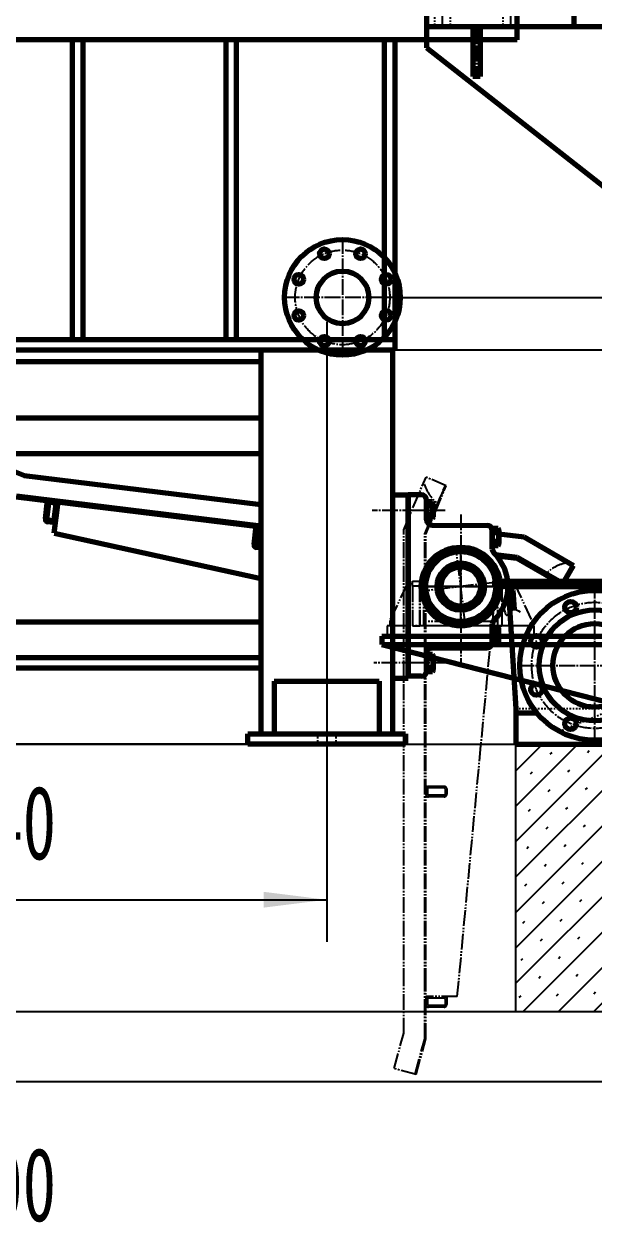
# Model space of a CAD drawing. Header units: millimetres. Extents: x -11880 to 11880, y -8400 to 8400.
# Drawn here: x 7467 to 8551, y 60 to 2347 of the extents above; entities that cross this region are included whole.
import ezdxf

# ---------------------------------------------------------------- set-up
doc = ezdxf.new("R2010")
doc.units = ezdxf.units.MM
for name, pattern in [('EB_DASH', [6, 3, -3]), ('EB_DASHDOT', [39, 30, -3, 3, -3]), ('EB_DASHDOTDOT', [45, 30, -3, 3, -3, 3, -3])]:
    doc.linetypes.add(name, pattern=pattern)
for name, color, linetype, lineweight in [('CAXA0', 7, 'Continuous', 70), ('CAXA1', 1, 'EB_DASHDOT', 25), ('CAXA2', 6, 'EB_DASH', 25), ('CAXA3', 7, 'Continuous', 25), ('CAXA4', 3, 'Continuous', 25), ('CAXA5', 4, 'Continuous', 25)]:
    doc.layers.add(name, color=color, linetype=linetype, lineweight=lineweight)
doc.styles.add('标准', font='', dxfattribs={"width": 0.667})
doc.styles.get('标准').set_extended_font_data('FangSong_GB2312')
doc.dimstyles.new('标准', dxfattribs={"dimscale": 40, "dimtxt": 3.5, "dimasz": 3, "dimexe": 2, "dimexo": 0, "dimtad": 1, "dimdec": 1, "dimzin": 12, "dimdsep": 46, "dimtxsty": '标准', "dimcen": 0, "dimdle": 4, "dimaunit": 1, "dimazin": 2, "dimtfac": 1, "dimtdec": 3, "dimtmove": 0, "dimatfit": 3, "dimfxl": 1, "dimtolj": 1, "dimtzin": 0, "dimarcsym": 0})

# ---------------------------------------------------------------- blocks, each defined once
blk = doc.blocks.new('*D46')
at = {"layer": 'CAXA4', "linetype": 'Continuous', "lineweight": 25}
for points in [[(5164.7, 2726.7), (5149.7, 2606.7), (5179.7, 2606.7)], [(5164.7, 976.7), (5149.7, 1096.7), (5179.7, 1096.7)]]:
    blk.add_hatch(color=0, dxfattribs=at).paths.add_polyline_path(points, flags=0)
at = {"layer": 'CAXA4', "color": 0, "linetype": 'Continuous', "lineweight": 25}
for p, q in [((8175.4, 2726.7), (5084.7, 2726.7)), ((5164.7, 2726.7), (5164.7, 976.7)), ((8192.4, 976.7), (5084.7, 976.7))]:
    blk.add_line(p, q, dxfattribs=at)
at = {"layer": 'CAXA4', "color": 0, "linetype": 'Continuous', "lineweight": 25, "insert": (4947.9, 1702.7), "char_height": 140, "attachment_point": 1, "rotation": 90, "style": '标准'}
blk.add_mtext('\\fFangSong_GB2312|b0|i0|p34;1750', dxfattribs=at)
blk = doc.blocks.new('CAXBLOCK46', base_point=(8722.4, 1916.7))
at = {"layer": 'CAXA0'}
for p, q in [((8444.9, 2451.7), (8424.9, 2451.7)), ((8424.9, 2451.7), (8424.9, 2371.7)), ((8444.9, 2451.7), (8444.9, 2371.7)), ((8444.9, 2431.7), (8464.9, 2431.7)), ((8464.9, 2431.7), (8504.9, 2391.7)), ((8504.9, 2371.7), (8504.9, 2391.7)), ((8232.4, 2371.7), (8232.4, 2301.7)), ((8512.4, 2371.7), (8232.4, 2371.7)), ((8512.4, 2371.7), (8512.4, 2341.7)), ((8922.4, 2341.7), (8232.4, 2341.7)), ((8320.4, 2341.7), (8320.4, 2246.7)), ((8334.4, 2341.7), (8334.4, 2246.7)), ((8922.4, 996.7), (8922.4, 2341.7)), ((8232.4, 2301.7), (8722.4, 1916.7)), ((8334.4, 2246.7), (8320.4, 2246.7)), ((8815.4, 2106.7), (8829.4, 2106.7)), ((8815.4, 996.7), (8815.4, 2106.7)), ((8829.4, 996.7), (8829.4, 2106.7)), ((8922.4, 996.7), (8922.4, 2081.7)), ((8722.4, 996.7), (8722.4, 1916.7)), ((8692.4, 976.7), (8692.4, 996.7)), ((8952.4, 996.7), (8692.4, 996.7)), ((8952.4, 976.7), (8952.4, 996.7)), ((8692.4, 976.7), (8952.4, 976.7))]:
    blk.add_line(p, q, dxfattribs=at)
at = {"layer": 'CAXA0', "color": 6, "linetype": 'EB_DASHDOTDOT', "lineweight": 25}
blk.add_line((8424.9, 2376.7), (8232.4, 2376.7), dxfattribs=at)
at = {"layer": 'CAXA1', "linetype": 'EB_DASHDOT', "lineweight": 25}
for p, q in [((8262.4, 2374.7), (8262.4, 2338.7)), ((8392.4, 2374.7), (8392.4, 2338.7)), ((8327.4, 2344.7), (8327.4, 2243.7)), ((8822.4, 996.7), (8822.4, 2108.3)), ((8822.4, 999.7), (8822.4, 973.7))]:
    blk.add_line(p, q, dxfattribs=at)
at = {"layer": 'CAXA2', "color": 6, "linetype": 'EB_DASH', "lineweight": 25}
for p, q in [((8247.4, 2371.7), (8247.4, 2341.7)), ((8277.4, 2371.7), (8277.4, 2341.7)), ((8377.4, 2371.7), (8377.4, 2341.7)), ((8407.4, 2371.7), (8407.4, 2341.7))]:
    blk.add_line(p, q, dxfattribs=at)
blk = doc.blocks.new('*D53')
at = {"layer": 'CAXA4', "linetype": 'Continuous', "lineweight": 25}
for points in [[(6022.4, -7.3), (6142.4, -22.3), (6142.4, 7.7)], [(8822.4, -7.3), (8702.4, -22.3), (8702.4, 7.7)]]:
    blk.add_hatch(color=0, dxfattribs=at).paths.add_polyline_path(points, flags=0)
at = {"layer": 'CAXA4', "color": 0, "linetype": 'Continuous', "lineweight": 25}
for p, q in [((6022.4, 996.7), (6022.4, -87.3)), ((8822.4, 996.7), (8822.4, -87.3)), ((6022.4, -7.3), (8822.4, -7.3))]:
    blk.add_line(p, q, dxfattribs=at)
at = {"layer": 'CAXA4', "color": 0, "linetype": 'Continuous', "lineweight": 25, "insert": (7273.5, 209.5), "char_height": 140, "attachment_point": 1, "style": '标准'}
blk.add_mtext('\\fFangSong_GB2312|b0|i0|p34;2800', dxfattribs=at)
blk = doc.blocks.new('*D54')
at = {"layer": 'CAXA4', "linetype": 'Continuous', "lineweight": 25}
for points in [[(5892.4, -348.6), (6012.4, -363.6), (6012.4, -333.6)], [(8952.4, -348.6), (8832.4, -363.6), (8832.4, -333.6)]]:
    blk.add_hatch(color=0, dxfattribs=at).paths.add_polyline_path(points, flags=0)
at = {"layer": 'CAXA4', "color": 0, "linetype": 'Continuous', "lineweight": 25}
for p, q in [((5892.4, 996.7), (5892.4, -428.6)), ((8952.4, 996.7), (8952.4, -428.6)), ((5892.4, -348.6), (8952.4, -348.6))]:
    blk.add_line(p, q, dxfattribs=at)
at = {"layer": 'CAXA4', "color": 0, "linetype": 'Continuous', "lineweight": 25, "insert": (7273.5, -131.8), "char_height": 140, "attachment_point": 1, "style": '标准'}
blk.add_mtext('\\fFangSong_GB2312|b0|i0|p34;3060', dxfattribs=at)
blk = doc.blocks.new('CAXBLOCK82', base_point=(8072.4, 1826.7))
at = {"layer": 'CAXA0'}
for centre, radius in [((8072.4, 1826.7), 110), ((8038, 1909.8), 9), ((8106.9, 1909.8), 9), ((8072.4, 1826.7), 50), ((7989.3, 1861.1), 9), ((8155.6, 1861.1), 9), ((7989.3, 1792.2), 9), ((8155.6, 1792.2), 9), ((8038, 1743.5), 9), ((8106.9, 1743.5), 9)]:
    blk.add_circle(centre, radius, dxfattribs=at)
at = {"layer": 'CAXA1', "linetype": 'EB_DASHDOT', "lineweight": 25}
for p, q in [((8072.4, 1939.7), (8072.4, 1713.7)), ((8185.4, 1826.7), (7959.4, 1826.7))]:
    blk.add_line(p, q, dxfattribs=at)
blk.add_circle((8072.4, 1826.7), 90, dxfattribs=at)
blk = doc.blocks.new('*D105')
at = {"layer": 'CAXA4', "linetype": 'Continuous', "lineweight": 25}
for points in [[(9426, 3626.7), (9411, 3506.7), (9441, 3506.7)], [(9426, 1826.7), (9411, 1946.7), (9441, 1946.7)]]:
    blk.add_hatch(color=0, dxfattribs=at).paths.add_polyline_path(points, flags=0)
at = {"layer": 'CAXA4', "color": 0, "linetype": 'Continuous', "lineweight": 25}
for p, q in [((8185.4, 3626.7), (9506, 3626.7)), ((9426, 3626.7), (9426, 1826.7)), ((8175.4, 1826.7), (9506, 1826.7))]:
    blk.add_line(p, q, dxfattribs=at)
at = {"layer": 'CAXA4', "color": 0, "linetype": 'Continuous', "lineweight": 25, "insert": (9209.2, 2577.7), "char_height": 140, "attachment_point": 1, "rotation": 90, "style": '标准'}
blk.add_mtext('\\fFangSong_GB2312|b0|i0|p34;1800', dxfattribs=at)
blk = doc.blocks.new('*D106')
at = {"layer": 'CAXA4', "linetype": 'Continuous', "lineweight": 25}
for points in [[(9830.8, 3726.7), (9815.8, 3606.7), (9845.8, 3606.7)], [(9830.8, 1726.7), (9815.8, 1846.7), (9845.8, 1846.7)]]:
    blk.add_hatch(color=0, dxfattribs=at).paths.add_polyline_path(points, flags=0)
at = {"layer": 'CAXA4', "color": 0, "linetype": 'Continuous', "lineweight": 25}
for p, q in [((6672.4, 3726.7), (9910.8, 3726.7)), ((9830.8, 3726.7), (9830.8, 1726.7)), ((6672.4, 1726.7), (9910.8, 1726.7))]:
    blk.add_line(p, q, dxfattribs=at)
at = {"layer": 'CAXA4', "color": 0, "linetype": 'Continuous', "lineweight": 25, "insert": (9614, 2577.7), "char_height": 140, "attachment_point": 1, "rotation": 90, "style": '标准'}
blk.add_mtext('\\fFangSong_GB2312|b0|i0|p34;2000', dxfattribs=at)
blk = doc.blocks.new('*D107')
at = {"layer": 'CAXA4', "linetype": 'Continuous', "lineweight": 25}
for points in [[(10543.5, 3726.7), (10558.5, 3606.7), (10528.5, 3606.7)], [(10543.5, 976.7), (10558.5, 1096.7), (10528.5, 1096.7)]]:
    blk.add_hatch(color=0, dxfattribs=at).paths.add_polyline_path(points, flags=0)
at = {"layer": 'CAXA4', "color": 0, "linetype": 'Continuous', "lineweight": 25}
for p, q in [((8172.4, 3726.7), (10623.5, 3726.7)), ((10543.5, 976.7), (10543.5, 3726.7)), ((8742.4, 976.7), (10623.5, 976.7))]:
    blk.add_line(p, q, dxfattribs=at)
at = {"layer": 'CAXA4', "color": 0, "linetype": 'Continuous', "lineweight": 25, "insert": (10326.7, 2202.7), "char_height": 140, "attachment_point": 1, "rotation": 90, "style": '标准'}
blk.add_mtext('\\fFangSong_GB2312|b0|i0|p34;2750', dxfattribs=at)
blk = doc.blocks.new('CAXBLOCK312')
at = {"layer": 'CAXA0', "color": 0, "linetype": 'Continuous', "lineweight": 25}
for p, q in [((8402.4, 926.4), (8452.7, 976.7)), ((8402.4, 859), (8520.1, 976.7)), ((8402.4, 791.7), (8587.4, 976.7)), ((8402.4, 724.3), (8654.8, 976.7)), ((8402.4, 657), (8722.1, 976.7)), ((8402.4, 589.6), (8789.5, 976.7)), ((8402.4, 522.3), (8856.8, 976.7)), ((8416, 468.5), (8924.2, 976.7)), ((8467.5, 957.7), (8471.1, 961.3)), ((8483.4, 468.5), (8991.6, 976.7)), ((8538.4, 961.3), (8542, 964.9)), ((8550.7, 468.5), (9056.2, 973.9)), ((8430.2, 920.5), (8433.8, 924.1)), ((8501.2, 924.1), (8504.8, 927.7)), ((8534.8, 890.4), (8538.4, 894)), ((8463.9, 886.8), (8467.5, 890.4)), ((8426.6, 849.5), (8430.2, 853.1)), ((8497.6, 853.1), (8501.2, 856.7)), ((8531.2, 819.4), (8534.8, 823)), ((8460.3, 815.9), (8463.9, 819.4)), ((8423, 778.6), (8426.6, 782.2)), ((8494, 782.2), (8497.6, 785.8)), ((8456.7, 744.9), (8460.3, 748.5)), ((8527.7, 748.5), (8531.2, 752.1)), ((8419.4, 707.6), (8423, 711.2)), ((8490.4, 711.2), (8494, 714.8)), ((8453.1, 674), (8456.7, 677.6)), ((8524.1, 677.6), (8527.7, 681.2)), ((8415.8, 636.7), (8419.4, 640.3)), ((8486.8, 640.3), (8490.4, 643.9)), ((8449.5, 603), (8453.1, 606.6)), ((8520.5, 606.6), (8524.1, 610.2)), ((8483.2, 569.3), (8486.8, 572.9)), ((8412.3, 565.8), (8415.8, 569.3)), ((8445.9, 532.1), (8449.5, 535.7)), ((8516.9, 535.7), (8520.5, 539.3)), ((8550.6, 502), (8554.1, 505.6)), ((8408.7, 494.8), (8412.3, 498.4)), ((8479.6, 498.4), (8483.2, 502))]:
    blk.add_line(p, q, dxfattribs=at)
blk = doc.blocks.new('CAXBLOCK322', base_point=(8157.4, 1182.2))
at = {"layer": 'CAXA0', "color": 5, "linetype": 'EB_DASHDOTDOT', "lineweight": 25}
for p, q in [((8297.4, 1207.2), (8297.4, 1346.2)), ((8195.4, 1282.2), (8162.4, 1212.2)), ((8205.4, 1282.2), (8195.4, 1282.2)), ((8205.4, 1287.2), (8219.4, 1287.2)), ((8205.4, 1277.2), (8205.4, 1287.2)), ((8227.4, 1287.2), (8219.4, 1287.2)), ((8219.4, 1287.2), (8219.4, 1277.2)), ((8219.4, 1287.2), (8219.4, 1277.2)), ((8227.4, 1277.2), (8227.4, 1287.2)), ((8375.4, 1287.2), (8367.4, 1287.2)), ((8367.4, 1287.2), (8367.4, 1277.2)), ((8375.4, 1277.2), (8375.4, 1287.2)), ((8389.4, 1287.2), (8375.4, 1287.2)), ((8375.4, 1287.2), (8375.4, 1277.2)), ((8389.4, 1277.2), (8389.4, 1287.2)), ((8389.4, 1282.2), (8399.4, 1282.2)), ((8399.4, 1282.2), (8432.4, 1212.2)), ((8219.4, 1277.2), (8205.4, 1277.2)), ((8205.4, 1277.2), (8205.4, 1202.2)), ((8219.4, 1277.2), (8227.4, 1277.2)), ((8219.4, 1202.2), (8219.4, 1277.2)), ((8219.4, 1277.2), (8219.4, 1202.2)), ((8227.4, 1202.2), (8227.4, 1277.2)), ((8366.9, 1276.7), (8227.9, 1276.7)), ((8367.4, 1277.2), (8375.4, 1277.2)), ((8367.4, 1277.2), (8367.4, 1202.2)), ((8375.4, 1277.2), (8375.4, 1202.2)), ((8375.4, 1277.2), (8389.4, 1277.2)), ((8375.4, 1277.2), (8375.4, 1202.2)), ((8389.4, 1277.2), (8389.4, 1202.2)), ((8162.4, 1212.2), (8162.4, 1202.2)), ((8432.4, 1212.2), (8432.4, 1202.2)), ((8157.4, 1202.2), (8157.4, 1182.2)), ((8167.4, 1202.2), (8157.4, 1202.2)), ((8167.4, 1182.2), (8167.4, 1202.2)), ((8427.4, 1202.2), (8167.4, 1202.2)), ((8205.4, 1202.2), (8219.4, 1202.2)), ((8227.4, 1202.2), (8219.4, 1202.2)), ((8367.4, 1210.2), (8227.4, 1210.2)), ((8227.4, 1210.2), (8227.4, 1202.2)), ((8367.4, 1202.2), (8227.4, 1202.2)), ((8367.4, 1210.2), (8367.4, 1202.2)), ((8367.4, 1202.2), (8375.4, 1202.2)), ((8389.4, 1202.2), (8375.4, 1202.2)), ((8427.4, 1202.2), (8427.4, 1182.2)), ((8437.4, 1202.2), (8427.4, 1202.2)), ((8437.4, 1182.2), (8437.4, 1202.2)), ((8157.4, 1182.2), (8167.4, 1182.2)), ((8427.4, 1182.2), (8167.4, 1182.2)), ((8427.4, 1182.2), (8437.4, 1182.2))]:
    blk.add_line(p, q, dxfattribs=at)
blk.add_circle((8297.4, 1276.7), 66.5, dxfattribs=at)
blk = doc.blocks.new('CAXBLOCK324')
at = {"layer": 'CAXA0', "color": 0, "linetype": 'Continuous', "lineweight": 25}
blk.add_line((8257.3, 1443.4), (8270, 1468.3), dxfattribs=at)
blk = doc.blocks.new('CAXBLOCK323', base_point=(8265.9, 876.6))
at = {"layer": 'CAXA0', "color": 5, "linetype": 'EB_DASHDOTDOT', "lineweight": 25}
for p, q in [((8188.9, 1384.8), (8231.4, 1484.7)), ((8228.9, 1376.7), (8268.2, 1469.1)), ((8230.9, 1376.2), (8270, 1468.3)), ((8270, 1468.3), (8231.4, 1484.7)), ((8188.9, 520.8), (8188.9, 1384.8)), ((8228.9, 520.8), (8228.9, 1376.7)), ((8230.9, 520.8), (8230.9, 1376.2)), ((8305.9, 1207.7), (8289, 1345.6)), ((8366.4, 1285.1), (8228.5, 1268.2)), ((8290.9, 496.6), (8363.7, 1270.4)), ((8265.9, 896.6), (8230.9, 896.6)), ((8233.9, 891.6), (8233.9, 881.6)), ((8265.9, 893.6), (8235.9, 893.6)), ((8267.9, 891.6), (8267.9, 881.6)), ((8270.9, 891.6), (8270.9, 881.6)), ((8265.9, 876.6), (8230.9, 876.6)), ((8265.9, 876.6), (8230.9, 876.6)), ((8265.9, 879.6), (8235.9, 879.6)), ((8188.9, 426.3), (8188.9, 520.8)), ((8228.9, 416.6), (8228.9, 520.8)), ((8230.9, 416.4), (8230.9, 520.8)), ((8290.9, 496.6), (8230.9, 496.6)), ((8233.9, 491.6), (8233.9, 481.6)), ((8265.9, 493.6), (8235.9, 493.6)), ((8267.9, 491.6), (8267.9, 481.6)), ((8270.9, 496.6), (8270.9, 481.6)), ((8265.9, 476.6), (8230.9, 476.6)), ((8265.9, 479.6), (8235.9, 479.6)), ((8170.8, 359.7), (8188.9, 427.3)), ((8210.8, 349), (8228.9, 416.6)), ((8212.8, 348.5), (8230.9, 416.4)), ((8212.8, 348.5), (8170.8, 359.7))]:
    blk.add_line(p, q, dxfattribs=at)
for radius in [66.5, 66.5, 40, 37.5]:
    blk.add_circle((8297.4, 1276.6), radius, dxfattribs=at)
for centre, radius, start, end in [((8235.9, 891.6), 5, 90, 180), ((8235.9, 891.6), 2, 90, 180), ((8265.9, 891.6), 5, 0, 90), ((8265.9, 891.6), 2, 0, 90), ((8235.9, 881.6), 5, 180, 270), ((8235.9, 881.6), 2, 180, 270), ((8265.9, 881.6), 5, 270, 0), ((8265.9, 881.6), 2, 270, 0), ((8235.9, 491.6), 5, 90, 180), ((8235.9, 481.6), 5, 180, 270), ((8235.9, 491.6), 2, 90, 180), ((8235.9, 481.6), 2, 180, 270), ((8265.9, 491.6), 5, 0, 90), ((8265.9, 491.6), 2, 0, 90), ((8265.9, 481.6), 2, 270, 0), ((8265.9, 481.6), 5, 270, 0)]:
    blk.add_arc(centre, radius, start, end, dxfattribs=at)
blk.add_open_spline([(8227.9, 1471.4), (8230.7, 1463.2), (8238, 1448.9), (8249.3, 1437.7), (8255.1, 1433.2)], degree=3, knots=[0, 0, 0, 0, 25.553998, 47.570878, 47.570878, 47.570878, 47.570878], dxfattribs=at)
at = {"layer": 'CAXA5'}
blk.add_blockref('CAXBLOCK324', (0, 0), dxfattribs=at)
blk = doc.blocks.new('CAXBLOCK326')
at = {"layer": 'CAXA0', "color": 0, "linetype": 'Continuous', "lineweight": 25}
for p, q in [((8362.4, 1277.2), (8371.9, 1286.7)), ((8362.4, 1284.3), (8364.8, 1286.7)), ((8369, 1276.7), (8378.9, 1286.7)), ((8376, 1276.7), (8384.9, 1285.5)), ((8382.4, 1276), (8389.4, 1283)), ((8386.4, 1273), (8393, 1279.5)), ((8388.6, 1268), (8395.4, 1274.9)), ((8389, 1261.4), (8396.6, 1268.9)), ((8389.4, 1254.7), (8397, 1262.3)), ((8389.8, 1248.1), (8397.4, 1255.6)), ((8390.2, 1241.4), (8397.8, 1248.9)), ((8390.7, 1234.7), (8398.2, 1242.3)), ((8391.1, 1228.1), (8398.6, 1235.6))]:
    blk.add_line(p, q, dxfattribs=at)
blk = doc.blocks.new('CAXBLOCK327')
at = {"layer": 'CAXA0', "color": 0, "linetype": 'Continuous', "lineweight": 25}
for p, q in [((8368.3, 1276.7), (8362.4, 1282.5)), ((8375.3, 1276.7), (8365.3, 1286.7)), ((8383.9, 1275.2), (8372.4, 1286.7)), ((8396.5, 1269.6), (8379.5, 1286.6)), ((8397, 1262.1), (8387.2, 1271.9)), ((8397.4, 1254.6), (8388.9, 1263.1)), ((8397.9, 1247), (8389.4, 1255.6)), ((8398.4, 1239.5), (8389.8, 1248)), ((8398.1, 1232.6), (8390.3, 1240.5)), ((8393.6, 1230.1), (8390.8, 1232.9))]:
    blk.add_line(p, q, dxfattribs=at)
blk = doc.blocks.new('CAXBLOCK325', base_point=(8506.5, 1248.5))
at = {"layer": 'CAXA0'}
for p, q in [((8362.4, 1276.7), (8362.4, 1286.7)), ((8362.4, 1286.7), (8742.4, 1286.7)), ((8742.4, 1276.7), (8742.4, 1286.7)), ((8362.4, 1276.7), (8378.7, 1276.7)), ((8388.6, 1267.3), (8402.4, 1044.7)), ((8394.7, 1276.7), (8742.4, 1276.7)), ((8396.5, 1269.8), (8398.8, 1232.8)), ((8716.2, 1267.3), (8702.4, 1044.7)), ((8402.4, 1044.7), (8402.4, 976.7)), ((8402.4, 1036.7), (8442, 1036.7)), ((8662.9, 1036.7), (8702.4, 1036.7)), ((8662.9, 1036.7), (8702.4, 1036.7)), ((8702.4, 1044.7), (8702.4, 976.7)), ((8402.4, 976.7), (8702.4, 976.7))]:
    blk.add_line(p, q, dxfattribs=at)
at = {"layer": 'CAXA0', "linetype": 'Continuous', "lineweight": 70}
for centre, radius in [((8552.4, 1126.7), 142.5), ((8506.5, 1237.5), 11), ((8598.4, 1237.5), 11), ((8552.4, 1126.7), 105.5), ((8441.6, 1172.6), 11), ((8663.3, 1172.6), 11), ((8441.6, 1080.8), 11), ((8663.3, 1080.8), 11), ((8506.5, 1015.8), 11), ((8598.4, 1015.8), 11)]:
    blk.add_circle(centre, radius, dxfattribs=at)
at = {"layer": 'CAXA0'}
blk.add_circle((8552.4, 1126.7), 79.5, dxfattribs=at)
for centre, radius, start, end in [((8378.5, 1268.7), 18, 3.5469, 90), ((8378.7, 1266.7), 10, 3.5469, 90), ((8726.2, 1266.7), 10, 90, 176.4531)]:
    blk.add_arc(centre, radius, start, end, dxfattribs=at)
at = {"layer": 'CAXA1', "linetype": 'EB_DASHDOT', "lineweight": 25}
for p, q in [((8552.4, 981.2), (8552.4, 1272.2)), ((8406.9, 1126.7), (8697.9, 1126.7))]:
    blk.add_line(p, q, dxfattribs=at)
blk.add_circle((8552.4, 1126.7), 120, dxfattribs=at)
at = {"layer": 'CAXA2', "color": 6, "linetype": 'EB_DASH', "lineweight": 25}
for p, q in [((8484.8, 1001.2), (8689, 1085.8)), ((8402.4, 1044.7), (8702.4, 1044.7))]:
    blk.add_line(p, q, dxfattribs=at)
at = {"layer": 'CAXA3'}
for p, q in [((8396.1, 1276.7), (8396.5, 1269.8)), ((8708.8, 1276.7), (8708.4, 1269.8))]:
    blk.add_line(p, q, dxfattribs=at)
blk.add_open_spline([(8379.1, 1245.2), (8379.1, 1237.2), (8382.8, 1210.9), (8395.3, 1237.4), (8406.4, 1231.1), (8410.4, 1228.4)], degree=3, knots=[0, 0, 0, 0, 25.014059, 40.321392, 55.344145, 55.344145, 55.344145, 55.344145], dxfattribs=at)
at = {"layer": 'CAXA5'}
for name in ['CAXBLOCK326', 'CAXBLOCK327']:
    blk.add_blockref(name, (0, 0), dxfattribs=at)
blk = doc.blocks.new('CAXBLOCK328')
at = {"layer": 'CAXA0', "color": 0, "linetype": 'Continuous', "lineweight": 25}
for p, q in [((8458.7, 1300.3), (8469.6, 1292.9)), ((8483.1, 1287.4), (8491.6, 1281.6))]:
    blk.add_line(p, q, dxfattribs=at)
blk = doc.blocks.new('CAXBLOCK330')
at = {"layer": 'CAXA0', "color": 0, "linetype": 'Continuous', "lineweight": 25}
for p, q in [((8362.4, 1277.2), (8371.9, 1286.7)), ((8362.4, 1284.3), (8364.8, 1286.7)), ((8369, 1276.7), (8378.9, 1286.7)), ((8376, 1276.7), (8384.9, 1285.5)), ((8382.4, 1276), (8389.4, 1283)), ((8386.4, 1273), (8393, 1279.5)), ((8388.6, 1268), (8395.4, 1274.9)), ((8389, 1261.4), (8396.6, 1268.9)), ((8389.4, 1254.7), (8397, 1262.3)), ((8389.8, 1248.1), (8397.4, 1255.6)), ((8390.2, 1241.4), (8397.8, 1248.9)), ((8390.7, 1234.7), (8398.2, 1242.3)), ((8391.1, 1228.1), (8398.6, 1235.6))]:
    blk.add_line(p, q, dxfattribs=at)
blk = doc.blocks.new('CAXBLOCK331')
at = {"layer": 'CAXA0', "color": 0, "linetype": 'Continuous', "lineweight": 25}
for p, q in [((8368.3, 1276.7), (8362.4, 1282.5)), ((8375.3, 1276.7), (8365.3, 1286.7)), ((8383.9, 1275.2), (8372.4, 1286.7)), ((8396.5, 1269.6), (8379.5, 1286.6)), ((8397, 1262.1), (8387.2, 1271.9)), ((8397.4, 1254.6), (8388.9, 1263.1)), ((8397.9, 1247), (8389.4, 1255.6)), ((8398.4, 1239.5), (8389.8, 1248)), ((8398.1, 1232.6), (8390.3, 1240.5)), ((8393.6, 1230.1), (8390.8, 1232.9))]:
    blk.add_line(p, q, dxfattribs=at)
blk = doc.blocks.new('CAXBLOCK329', base_point=(8506.5, 1248.5))
at = {"layer": 'CAXA0'}
for p, q in [((8362.4, 1276.7), (8362.4, 1286.7)), ((8362.4, 1286.7), (8742.4, 1286.7)), ((8742.4, 1276.7), (8742.4, 1286.7)), ((8362.4, 1276.7), (8378.7, 1276.7)), ((8388.6, 1267.3), (8402.4, 1044.7)), ((8394.7, 1276.7), (8742.4, 1276.7)), ((8396.5, 1269.8), (8398.8, 1232.8)), ((8716.2, 1267.3), (8702.4, 1044.7)), ((8402.4, 1044.7), (8402.4, 976.7)), ((8402.4, 1036.7), (8442, 1036.7)), ((8662.9, 1036.7), (8702.4, 1036.7)), ((8662.9, 1036.7), (8702.4, 1036.7)), ((8702.4, 1044.7), (8702.4, 976.7)), ((8402.4, 976.7), (8702.4, 976.7))]:
    blk.add_line(p, q, dxfattribs=at)
at = {"layer": 'CAXA0', "linetype": 'Continuous', "lineweight": 70}
for centre, radius in [((8552.4, 1126.7), 142.5), ((8506.5, 1237.5), 11), ((8598.4, 1237.5), 11), ((8552.4, 1126.7), 105.5), ((8441.6, 1172.6), 11), ((8663.3, 1172.6), 11), ((8441.6, 1080.8), 11), ((8663.3, 1080.8), 11), ((8506.5, 1015.8), 11), ((8598.4, 1015.8), 11)]:
    blk.add_circle(centre, radius, dxfattribs=at)
at = {"layer": 'CAXA0'}
blk.add_circle((8552.4, 1126.7), 79.5, dxfattribs=at)
for centre, radius, start, end in [((8378.5, 1268.7), 18, 3.5469, 90), ((8378.7, 1266.7), 10, 3.5469, 90), ((8726.2, 1266.7), 10, 90, 176.4531)]:
    blk.add_arc(centre, radius, start, end, dxfattribs=at)
at = {"layer": 'CAXA1', "linetype": 'EB_DASHDOT', "lineweight": 25}
for p, q in [((8552.4, 981.2), (8552.4, 1272.2)), ((8406.9, 1126.7), (8697.9, 1126.7))]:
    blk.add_line(p, q, dxfattribs=at)
blk.add_circle((8552.4, 1126.7), 120, dxfattribs=at)
at = {"layer": 'CAXA2', "color": 6, "linetype": 'EB_DASH', "lineweight": 25}
for p, q in [((8484.8, 1001.2), (8689, 1085.8)), ((8402.4, 1044.7), (8702.4, 1044.7))]:
    blk.add_line(p, q, dxfattribs=at)
at = {"layer": 'CAXA3'}
for p, q in [((8396.1, 1276.7), (8396.5, 1269.8)), ((8708.8, 1276.7), (8708.4, 1269.8))]:
    blk.add_line(p, q, dxfattribs=at)
blk.add_open_spline([(8379.1, 1245.2), (8379.1, 1237.2), (8382.8, 1210.9), (8395.3, 1237.4), (8406.4, 1231.1), (8410.4, 1228.4)], degree=3, knots=[0, 0, 0, 0, 25.014059, 40.321392, 55.344145, 55.344145, 55.344145, 55.344145], dxfattribs=at)
at = {"layer": 'CAXA5'}
for name in ['CAXBLOCK330', 'CAXBLOCK331']:
    blk.add_blockref(name, (0, 0), dxfattribs=at)
blk = doc.blocks.new('*D405')
at = {"layer": 'CAXA4', "linetype": 'Continuous', "lineweight": 25}
for points in [[(9655.8, 976.7), (9640.8, 856.7), (9670.8, 856.7)], [(9655.8, 335.5), (9640.8, 455.5), (9670.8, 455.5)]]:
    blk.add_hatch(color=0, dxfattribs=at).paths.add_polyline_path(points, flags=0)
at = {"layer": 'CAXA4', "color": 0, "linetype": 'Continuous', "lineweight": 25}
for p, q in [((6952.4, 976.7), (9735.8, 976.7)), ((9655.8, 976.7), (9655.8, 335.5)), ((6614.2, 335.5), (9735.8, 335.5))]:
    blk.add_line(p, q, dxfattribs=at)
at = {"layer": 'CAXA4', "color": 0, "linetype": 'Continuous', "lineweight": 25, "insert": (9439, 546.1), "char_height": 140, "attachment_point": 1, "rotation": 90, "style": '标准'}
blk.add_mtext('\\fFangSong_GB2312|b0|i0|p34;640', dxfattribs=at)
blk = doc.blocks.new('*D437')
at = {"layer": 'CAXA4', "linetype": 'Continuous', "lineweight": 25}
for points in [[(6802.4, 681), (6922.4, 666), (6922.4, 696)], [(8042.4, 681), (7922.4, 666), (7922.4, 696)]]:
    blk.add_hatch(color=0, dxfattribs=at).paths.add_polyline_path(points, flags=0)
at = {"layer": 'CAXA4', "color": 0, "linetype": 'Continuous', "lineweight": 25}
for p, q in [((6802.4, 922), (6802.4, 601)), ((8042.4, 922), (8042.4, 601)), ((6802.4, 681), (8042.4, 681))]:
    blk.add_line(p, q, dxfattribs=at)
at = {"layer": 'CAXA4', "color": 0, "linetype": 'Continuous', "lineweight": 25, "insert": (7273.5, 897.8), "char_height": 140, "attachment_point": 1, "style": '标准'}
blk.add_mtext('\\fFangSong_GB2312|b0|i0|p34;1240', dxfattribs=at)

msp = doc.modelspace()

# ---------------------------------------------------------------- linework, layer by layer
at = {"layer": 'CAXA0'}
for p, q in [((8404.94, 2316.67), (8404.94, 2376.67)), ((8404.94, 2316.67), (6439.94, 2316.67)), ((7558.44, 2316.67), (7558.44, 1746.67)), ((7578.44, 2316.67), (7578.44, 1746.67)), ((7850.44, 2316.67), (7850.44, 1746.67)), ((7870.44, 2316.67), (7870.44, 1746.67)), ((8152.44, 1746.67), (8152.44, 2316.67)), ((8172.44, 1746.67), (8172.44, 2316.67)), ((8172.44, 1726.67), (8172.44, 1780.85)), ((6672.44, 1746.67), (8172.44, 1746.67)), ((8152.44, 1746.67), (8152.44, 1751.17)), ((6672.44, 1726.67), (8172.44, 1726.67)), ((8118.27, 1726.67), (8172.44, 1726.67)), ((7402.81, 1514.08), (7467.68, 1487.87)), ((7466.69, 1487.99), (7560.41, 1476.48)), ((7560.41, 1476.48), (7917.44, 1432.65)), ((7451.69, 1447.52), (7555.3, 1434.8)), ((7452.2, 1449.47), (7555.54, 1436.78)), ((7507.25, 1405.43), (7511.51, 1440.17)), ((7510.22, 1405.07), (7513.88, 1434.84)), ((7526.03, 1435.37), (7516.11, 1436.59)), ((7524.05, 1378.18), (7531.36, 1437.74)), ((7524.12, 1403.36), (7527.78, 1433.14)), ((7555.3, 1434.8), (7917.44, 1390.33)), ((7555.54, 1436.78), (7917.44, 1392.35)), ((7526.49, 1398.03), (7511.6, 1399.86)), ((7521.89, 1401.62), (7511.96, 1402.84)), ((7524.05, 1378.18), (7917.44, 1291.92)), ((7904.26, 1356.69), (7908.53, 1391.42)), ((7904.26, 1356.69), (7908.53, 1391.42)), ((7907.24, 1356.32), (7910.9, 1386.1)), ((7917.44, 1387.31), (7913.13, 1387.84)), ((8369.94, 1377.09), (8418.01, 1371.18)), ((7917.44, 1350.03), (7908.62, 1351.11)), ((7917.44, 1353.05), (7908.98, 1354.09)), ((8418.01, 1371.18), (8512.01, 1316.91)), ((8363.71, 1337.55), (8405.05, 1332.47)), ((8365.72, 1335.29), (8404.41, 1330.54)), ((8404.41, 1330.54), (8491.01, 1280.54)), ((8405.05, 1332.47), (8492.01, 1282.27)), ((8491.01, 1280.54), (8512.01, 1316.91)), ((8147.44, 1182.17), (8147.44, 1166.17)), ((8147.44, 1182.17), (8147.44, 1166.17)), ((8147.44, 1182.17), (8147.44, 1166.17)), ((8147.44, 1182.17), (8812.44, 1182.17)), ((8147.44, 1166.17), (8812.44, 1166.17)), ((7892.44, 996.67), (8192.44, 996.67)), ((7892.44, 976.67), (7892.44, 996.67)), ((7892.44, 996.67), (8192.44, 996.67)), ((7892.44, 976.67), (7892.44, 996.67)), ((7892.44, 996.67), (8192.44, 996.67)), ((7892.44, 976.67), (7892.44, 996.67)), ((7892.44, 996.67), (8192.44, 996.67)), ((7892.44, 976.67), (7892.44, 996.67)), ((7892.44, 996.67), (8192.44, 996.67)), ((7892.44, 976.67), (7892.44, 996.67)), ((7892.44, 996.67), (8192.44, 996.67)), ((7892.44, 976.67), (7892.44, 996.67)), ((7892.44, 996.67), (8192.44, 996.67)), ((7892.44, 976.67), (7892.44, 996.67)), ((7892.44, 996.67), (8192.44, 996.67)), ((7892.44, 976.67), (7892.44, 996.67)), ((7892.44, 996.67), (8192.44, 996.67)), ((7892.44, 976.67), (7892.44, 996.67)), ((7892.44, 996.67), (8192.44, 996.67)), ((7892.44, 976.67), (7892.44, 996.67)), ((8192.44, 996.67), (8192.44, 976.67)), ((8192.44, 996.67), (8192.44, 976.67)), ((8192.44, 996.67), (8192.44, 976.67)), ((8192.44, 996.67), (8192.44, 976.67)), ((8192.44, 996.67), (8192.44, 976.67)), ((8192.44, 996.67), (8192.44, 976.67)), ((8192.44, 996.67), (8192.44, 976.67)), ((8192.44, 996.67), (8192.44, 976.67)), ((8192.44, 996.67), (8192.44, 976.67)), ((8192.44, 996.67), (8192.44, 976.67))]:
    msp.add_line(p, q, dxfattribs=at)
at = {"layer": 'CAXA0', "linetype": 'Continuous', "lineweight": 70}
for p, q in [((7917.44, 1726.67), (7917.44, 996.67)), ((7917.44, 1726.67), (7917.44, 996.67)), ((7917.44, 1726.67), (7917.44, 996.67)), ((7917.44, 1726.67), (7917.44, 996.67)), ((8167.44, 1726.67), (8167.44, 996.67)), ((8167.44, 1726.67), (8167.44, 1481.67)), ((8167.44, 1726.67), (8167.44, 996.67)), ((8167.44, 1726.67), (8167.44, 996.67)), ((8167.44, 1726.67), (8167.44, 1481.67)), ((8167.44, 1726.67), (8167.44, 996.67)), ((6927.44, 1704.67), (7917.44, 1704.67)), ((6927.44, 1597.67), (7917.44, 1597.67)), ((6927.44, 1529.67), (7917.44, 1529.67)), ((8167.44, 1451.42), (8197.44, 1451.05)), ((8197.44, 1106.05), (8197.44, 1451.05)), ((8222.44, 1451.05), (8197.44, 1451.05)), ((8232.44, 1403.63), (8232.44, 1441.05)), ((8232.44, 1438.15), (8232.44, 1405.2)), ((8243.79, 1438.15), (8232.44, 1438.15)), ((8232.44, 1431.67), (8232.44, 1411.67)), ((8243.79, 1429.91), (8232.44, 1429.91)), ((8243.79, 1413.44), (8232.44, 1413.44)), ((8243.79, 1405.2), (8232.44, 1405.2)), ((8242.38, 1393.63), (8347.51, 1392.96)), ((8357.44, 1348.06), (8357.44, 1382.96)), ((8357.44, 1382.96), (8357.44, 1348.06)), ((6927.44, 1209.67), (7917.44, 1209.67)), ((6927.44, 1209.67), (7917.44, 1209.67)), ((8357.44, 1170.34), (8357.44, 1205.23)), ((8357.44, 1165.93), (8357.44, 1198.88)), ((8368.79, 1198.88), (8357.44, 1198.88)), ((8357.44, 1172.41), (8357.44, 1192.41)), ((8368.79, 1190.64), (8357.44, 1190.64)), ((8369.94, 1170.05), (8369.94, 1194.76)), ((8147.44, 1166.17), (8812.44, 996.67)), ((8368.79, 1174.17), (8357.44, 1174.17)), ((8232.5, 1114.17), (8232.5, 1150.72)), ((8232.5, 1147.45), (8232.5, 1114.5)), ((8243.85, 1147.45), (8232.5, 1147.45)), ((8242.38, 1159.66), (8347.51, 1160.34)), ((8245, 1143.33), (8245, 1118.62)), ((8294.94, 1160.06), (8299.38, 1160.03)), ((8368.79, 1165.93), (8357.44, 1165.93)), ((6927.44, 1141.67), (7917.44, 1141.67)), ((6927.44, 1141.67), (7917.44, 1141.67)), ((7917.44, 1121.67), (6927.44, 1121.67)), ((7917.44, 1121.67), (6927.44, 1121.67)), ((8232.5, 1140.98), (8232.5, 1120.98)), ((8243.85, 1139.22), (8232.5, 1139.22)), ((8243.85, 1122.74), (8232.5, 1122.74)), ((8197.44, 1101.67), (8167.44, 1101.67)), ((8222.44, 1106.05), (8197.44, 1106.05)), ((8243.85, 1114.5), (8232.5, 1114.5)), ((7942.44, 1096.67), (7942.44, 996.67)), ((7942.44, 1096.67), (7942.44, 996.67)), ((7942.44, 1096.67), (8142.44, 1096.67)), ((7942.44, 1096.67), (8142.44, 1096.67)), ((7942.44, 1096.67), (7942.44, 996.67)), ((7942.44, 1096.67), (7942.44, 996.67)), ((7942.44, 1096.67), (8142.44, 1096.67)), ((7942.44, 1096.67), (8142.44, 1096.67)), ((7942.44, 1096.67), (7942.44, 996.67)), ((7942.44, 1096.67), (7942.44, 996.67)), ((7942.44, 1096.67), (8142.44, 1096.67)), ((7942.44, 1096.67), (8142.44, 1096.67)), ((8142.44, 1096.67), (8142.44, 996.67)), ((8142.44, 1096.67), (8142.44, 996.67)), ((8142.44, 1096.67), (8142.44, 996.67)), ((8142.44, 1096.67), (8142.44, 996.67)), ((8142.44, 1096.67), (8142.44, 996.67)), ((8142.44, 1096.67), (8142.44, 996.67)), ((7892.44, 996.67), (8192.44, 996.67)), ((7892.44, 976.67), (7892.44, 996.67)), ((7892.44, 996.67), (8192.44, 996.67)), ((7892.44, 976.67), (7892.44, 996.67)), ((7892.44, 996.67), (8192.44, 996.67)), ((7892.44, 976.67), (7892.44, 996.67)), ((7892.44, 996.67), (8192.44, 996.67)), ((7892.44, 976.67), (7892.44, 996.67)), ((7892.44, 996.67), (8192.44, 996.67)), ((7892.44, 976.67), (7892.44, 996.67)), ((7892.44, 996.67), (8192.44, 996.67)), ((7892.44, 976.67), (7892.44, 996.67)), ((7892.44, 996.67), (8192.44, 996.67)), ((7892.44, 976.67), (7892.44, 996.67)), ((7892.44, 996.67), (8192.44, 996.67)), ((7892.44, 976.67), (7892.44, 996.67)), ((7892.44, 996.67), (8192.44, 996.67)), ((7892.44, 976.67), (7892.44, 996.67)), ((7892.44, 996.67), (8192.44, 996.67)), ((7892.44, 976.67), (7892.44, 996.67)), ((8192.44, 996.67), (8192.44, 976.67)), ((8192.44, 996.67), (8192.44, 976.67)), ((8192.44, 996.67), (8192.44, 976.67)), ((8192.44, 996.67), (8192.44, 976.67)), ((8192.44, 996.67), (8192.44, 976.67)), ((8192.44, 996.67), (8192.44, 976.67)), ((8192.44, 996.67), (8192.44, 976.67)), ((8192.44, 996.67), (8192.44, 976.67)), ((8192.44, 996.67), (8192.44, 976.67)), ((8192.44, 996.67), (8192.44, 976.67)), ((8192.44, 976.67), (7892.44, 976.67)), ((8192.44, 976.67), (7892.44, 976.67)), ((8192.44, 976.67), (7892.44, 976.67)), ((8192.44, 976.67), (7892.44, 976.67)), ((8192.44, 976.67), (7892.44, 976.67)), ((8192.44, 976.67), (7892.44, 976.67)), ((8192.44, 976.67), (7892.44, 976.67)), ((8192.44, 976.67), (7892.44, 976.67)), ((8192.44, 976.67), (7892.44, 976.67)), ((8192.44, 976.67), (7892.44, 976.67))]:
    msp.add_line(p, q, dxfattribs=at)
at = {"layer": 'CAXA0', "color": 7}
msp.add_line((8197.44, 1451.67), (8197.44, 1101.67), dxfattribs=at)
at = {"layer": 'CAXA0', "color": 7, "linetype": 'Continuous', "lineweight": 70}
for p, q in [((8244.94, 1434.03), (8244.94, 1409.32)), ((8357.44, 1387.36), (8357.44, 1354.41)), ((8368.79, 1387.36), (8357.44, 1387.36)), ((8357.44, 1380.89), (8357.44, 1360.89)), ((8368.79, 1379.13), (8357.44, 1379.13)), ((8369.94, 1383.24), (8369.94, 1358.53)), ((8368.79, 1362.65), (8357.44, 1362.65)), ((8368.79, 1354.41), (8357.44, 1354.41))]:
    msp.add_line(p, q, dxfattribs=at)
at = {"layer": 'CAXA0', "linetype": 'Continuous', "lineweight": 70}
for radius in [75, 45]:
    msp.add_circle((8297.44, 1276.65), radius, dxfattribs=at)
at = {"layer": 'CAXA0'}
for radius in [66.5, 66.5, 66.5, 66.5, 40, 40, 37.5, 37.5]:
    msp.add_circle((8297.44, 1276.67), radius, dxfattribs=at)
at = {"layer": 'CAXA0', "linetype": 'Continuous', "lineweight": 70}
for centre, radius, start, end in [((8222.44, 1441.05), 10, 0, 90), ((8237.01, 1434.03), 7.93, 328.71936, 31.28064), ((8242.44, 1403.63), 10, 180, 269.63252), ((8367.44, 1348.06), 10, 180, 225.57298), ((8297.44, 1276.65), 90, 314.427, 45.573), ((8367.44, 1205.23), 10, 134.427, 180), ((8362.01, 1194.76), 7.93, 328.71936, 31.28064), ((8339.94, 1182.41), 30, 344.06281, 15.93719), ((8347.44, 1170.34), 10, 270.36748, 0), ((8362.01, 1170.05), 7.93, 328.71936, 31.28064), ((8242.44, 1149.66), 10, 90.36748, 180), ((8237.07, 1143.33), 7.93, 328.71936, 31.28064), ((8215, 1130.98), 30, 344.06281, 15.93719), ((8237.07, 1118.62), 7.93, 328.71936, 31.28064), ((8222.44, 1116.05), 10, 270, 360)]:
    msp.add_arc(centre, radius, start, end, dxfattribs=at)
at = {"layer": 'CAXA0'}
for centre, radius, start, end in [((7515.86, 1434.6), 5, 83, 173), ((7515.86, 1434.6), 2, 83, 173), ((7525.79, 1433.38), 2, 353, 83), ((7525.79, 1433.38), 5, 353, 83), ((7512.21, 1404.82), 5, 173, 263), ((7512.21, 1404.82), 2, 173, 263), ((7522.13, 1403.61), 5, 263, 353), ((7522.13, 1403.61), 2, 263, 353), ((7912.88, 1385.85), 5, 83, 173), ((7912.88, 1385.85), 2, 83, 173), ((7909.23, 1356.08), 5, 173, 263), ((7909.23, 1356.08), 2, 173, 263)]:
    msp.add_arc(centre, radius, start, end, dxfattribs=at)
at = {"layer": 'CAXA0', "color": 7, "linetype": 'Continuous', "lineweight": 70}
for centre, radius, start, end in [((8214.94, 1421.67), 30, 344.06281, 15.93719), ((8237.01, 1409.32), 7.93, 328.71936, 31.28064), ((8347.44, 1382.96), 10, 0, 89.63252), ((8362.01, 1383.24), 7.93, 328.71936, 31.28064), ((8339.94, 1370.89), 30, 344.06281, 15.93719), ((8362.01, 1358.53), 7.93, 328.71936, 31.28064)]:
    msp.add_arc(centre, radius, start, end, dxfattribs=at)
at = {"layer": 'CAXA0', "color": 131, "linetype": 'EB_DASHDOTDOT', "lineweight": 25}
msp.add_open_spline([(8499.18, 1322.01), (8490.77, 1320.19), (8475.67, 1314.7), (8463.17, 1304.79), (8457.99, 1299.6)], degree=3, knots=[0, 0, 0, 0, 25.5539978, 47.5708778, 47.5708778, 47.5708778, 47.5708778], dxfattribs=at)
at = {"layer": 'CAXA1'}
msp.add_line((8042.44, 1780.09), (8042.44, 696.67), dxfattribs=at)
msp.add_line((8042.44, 1780.09), (8042.44, 696.67), dxfattribs=at)
at = {"layer": 'CAXA1', "linetype": 'EB_DASHDOT', "lineweight": 25}
for p, q in [((8042.44, 1738.83), (8042.44, 921.98)), ((8042.44, 1738.83), (8042.44, 921.98)), ((8267.64, 1421.67), (8191.84, 1421.67)), ((8297.44, 1413.67), (8297.44, 1129.09)), ((8297.44, 1413.67), (8297.44, 1129.09)), ((8297.44, 1413.67), (8297.44, 1129.09)), ((8297.44, 1413.67), (8297.44, 1129.09)), ((8297.44, 1198.65), (8297.44, 1354.65)), ((8297.44, 1198.65), (8297.44, 1354.65)), ((8297.44, 1207.17), (8297.44, 1346.17)), ((8297.44, 1207.17), (8297.44, 1346.17)), ((8375.44, 1276.65), (8219.44, 1276.65)), ((8366.94, 1276.67), (8227.94, 1276.67)), ((8227.94, 1276.67), (8366.94, 1276.67)), ((8271.37, 1131.67), (8191.89, 1131.67))]:
    msp.add_line(p, q, dxfattribs=at)
at = {"layer": 'CAXA1', "color": 6, "linetype": 'EB_DASHDOT', "lineweight": 25}
for p, q in [((8216.87, 1421.67), (8129.05, 1421.67)), ((8215.53, 1131.67), (8132.26, 1131.67))]:
    msp.add_line(p, q, dxfattribs=at)
at = {"layer": 'CAXA2', "color": 6, "linetype": 'EB_DASH', "lineweight": 25}
for p, q in [((8024.94, 996.67), (8024.94, 976.67)), ((8024.94, 996.67), (8024.94, 976.67)), ((8024.94, 996.67), (8024.94, 976.67)), ((8024.94, 996.67), (8024.94, 976.67)), ((8024.94, 996.67), (8024.94, 976.67)), ((8059.94, 996.67), (8059.94, 976.67)), ((8059.94, 996.67), (8059.94, 976.67)), ((8059.94, 996.67), (8059.94, 976.67)), ((8059.94, 996.67), (8059.94, 976.67)), ((8059.94, 996.67), (8059.94, 976.67))]:
    msp.add_line(p, q, dxfattribs=at)
at = {"layer": 'CAXA3', "color": 2}
for p, q in [((5838, 976.67), (9054.13, 976.67)), ((8192.44, 976.67), (7892.44, 976.67)), ((8192.44, 976.67), (7892.44, 976.67)), ((8192.44, 976.67), (7892.44, 976.67)), ((8192.44, 976.67), (7892.44, 976.67)), ((8192.44, 976.67), (7892.44, 976.67)), ((8402.44, 468.47), (8402.44, 976.67)), ((8427.44, 976.67), (9054.13, 976.67)), ((5650.26, 468.47), (9170.46, 468.47))]:
    msp.add_line(p, q, dxfattribs=at)

# ---------------------------------------------------------------- block references
at = {"layer": 'CAXA0', "linetype": 'Continuous', "lineweight": 70}
for name, p in [('CAXBLOCK46', (8722.44, 1916.67)), ('CAXBLOCK325', (8506.52, 1248.54)), ('CAXBLOCK329', (8506.52, 1248.54))]:
    msp.add_blockref(name, p, dxfattribs=at)
at = {"layer": 'CAXA0'}
for name, p in [('CAXBLOCK82', (8072.44, 1826.67)), ('CAXBLOCK323', (8265.94, 876.65)), ('CAXBLOCK322', (8157.44, 1182.17))]:
    msp.add_blockref(name, p, dxfattribs=at)
at = {"layer": 'CAXA5'}
msp.add_blockref('CAXBLOCK328', (0, 0), dxfattribs=at)
at = {"layer": 'CAXA5', "linetype": 'Continuous', "lineweight": 70}
msp.add_blockref('CAXBLOCK312', (0, 0), dxfattribs=at)

# ---------------------------------------------------------------- dimensions: what is measured, and where the dimension line sits
at = {"layer": 'CAXA4', "linetype": 'Continuous', "lineweight": 70}
for base, p1, p2, angle, text, picture, middle in [((9830.8, 2726.67), (6672.44, 3726.67), (6672.44, 1726.67), 270, '\\fFangSong_GB2312;2000', '*D106', (9709.9, 2726.67)), ((10543.53, 2351.67), (8742.44, 976.67), (8172.44, 3726.67), 90, '\\fFangSong_GB2312;2750', '*D107', (10422.63, 2351.67)), ((9425.98, 2726.67), (8185.44, 3626.67), (8175.44, 1826.67), 270, '\\fFangSong_GB2312;1800', '*D105', (9305.08, 2726.67)), ((5164.72, 1851.67), (8175.44, 2726.67), (8192.44, 976.67), 270, '\\fFangSong_GB2312;1750', '*D46', (5043.82, 1851.67)), ((7422.44, -348.61), (5892.44, 996.67), (8952.44, 996.67), 180, '\\fFangSong_GB2312;3060', '*D54', (7422.44, -227.71)), ((7422.44, -7.3), (6022.44, 996.67), (8822.44, 996.67), 180, '\\fFangSong_GB2312;2800', '*D53', (7422.44, 113.6)), ((9655.77, 656.07), (6952.44, 976.67), (6614.19, 335.47), 90, '\\fFangSong_GB2312;640', '*D405', (9534.87, 656.07))]:
    dim = msp.add_linear_dim(base=base, p1=p1, p2=p2, angle=angle, text=text, dimstyle='标准', dxfattribs=at)
    dim.commit()
    dim.dimension.update_dxf_attribs({"geometry": picture, "text_midpoint": middle})
dim = msp.add_linear_dim(base=(7422.44, 681.03), p1=(6802.44, 921.98), p2=(8042.44, 921.98), text='\\fFangSong_GB2312;1240', dimstyle='标准', dxfattribs=at)
dim.commit()
dim.dimension.update_dxf_attribs({"geometry": '*D437', "text_midpoint": (7422.44, 801.93)})

doc.saveas('drawing.dxf')
